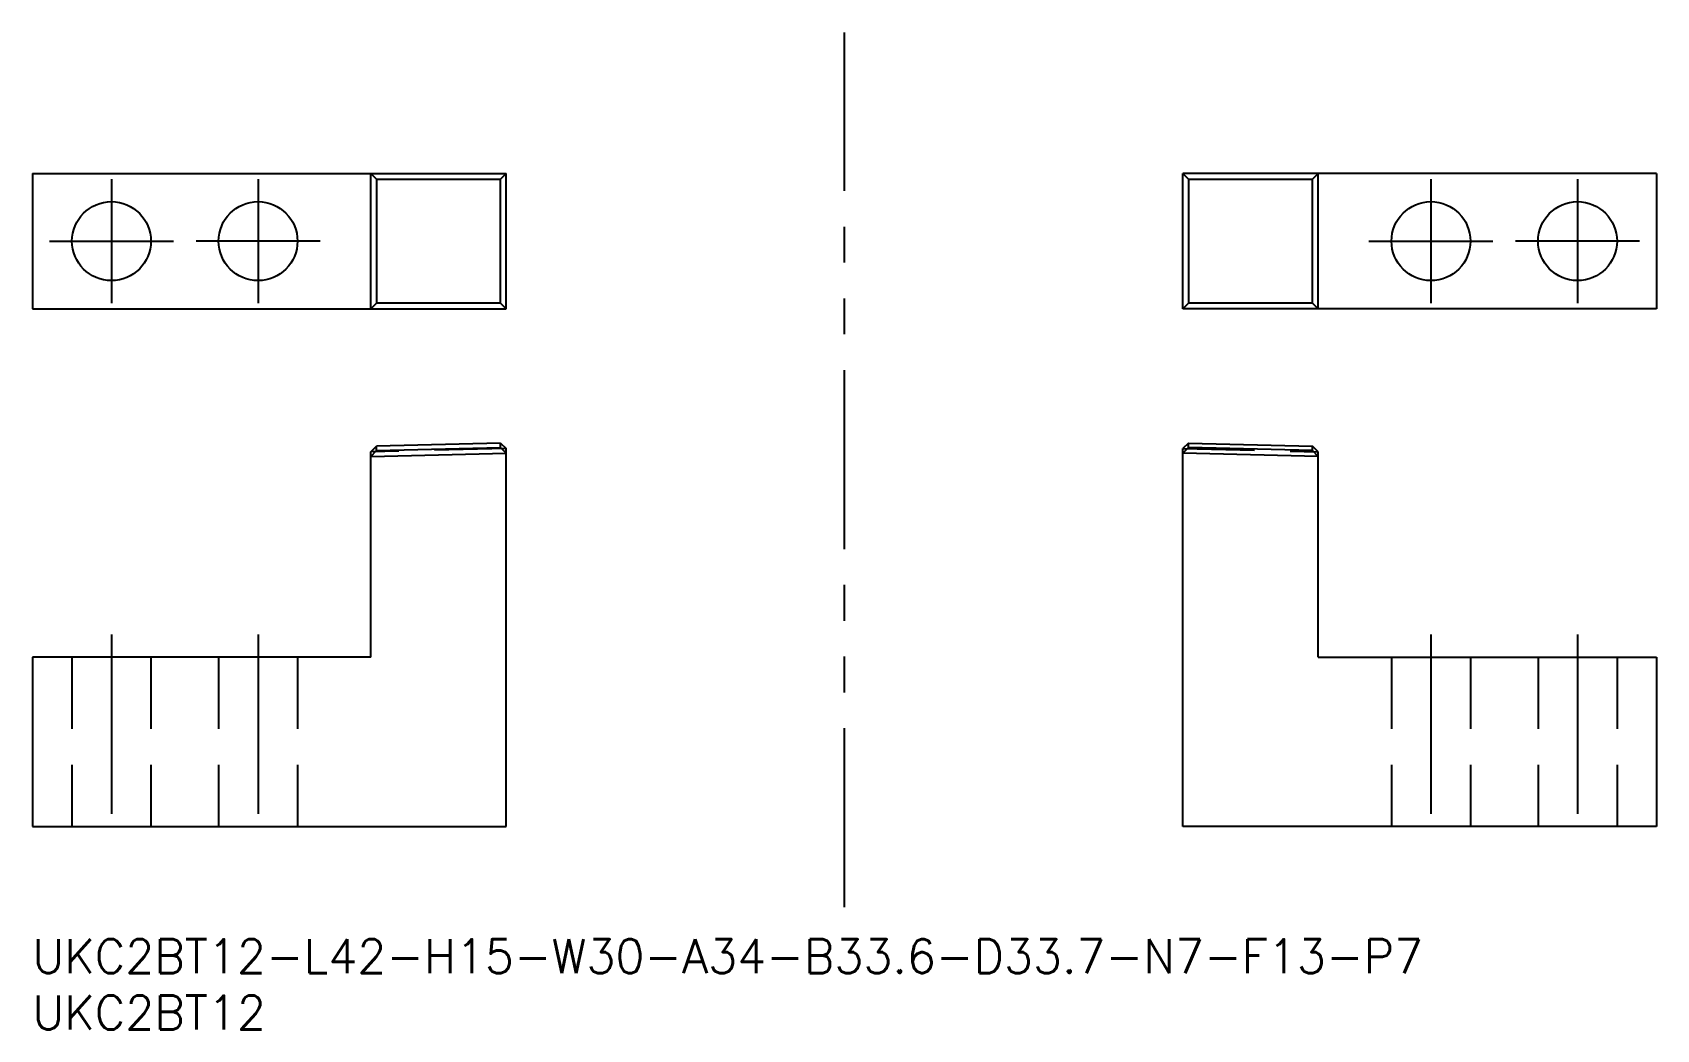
# Model space of a CAD drawing. Extents: x 0 to 144, y -8 to 80.
import ezdxf

# ---------------------------------------------------------------- set-up
doc = ezdxf.new("R2010")
doc.units = 0
doc.header["$LTSCALE"] = 0.5
for name, pattern in [('CENTER', [50.8, 31.75, -6.35, 6.35, -6.35]), ('DASHED', [19.05, 12.7, -6.35]), ('PHANTOM', [63.5, 31.75, -6.35, 6.35, -6.35, 6.35, -6.35])]:
    doc.linetypes.add(name, pattern=pattern)
for name, color, linetype in [('MSM_CENTER', 1, 'CENTER'), ('MSM_CONTINUOUS', 7, 'CONTINUOUS'), ('MSM_DASHED', 4, 'DASHED'), ('MSM_IMAGINARY', 6, 'PHANTOM'), ('MSM_PART_NUMBER', 7, 'CONTINUOUS')]:
    doc.layers.add(name, color=color, linetype=linetype)
doc.styles.get("Standard").update_dxf_attribs({"font": 'txt.shx', "height": 3, "bigfont": 'bigfont.shx'})

msp = doc.modelspace()

# ---------------------------------------------------------------- linework, layer by layer
at = {"layer": 'MSM_CENTER'}
for p, q in [((7, 67.38), (7, 56.38)), ((20, 67.38), (20, 56.38)), ((124, 67.38), (124, 56.38)), ((137, 67.38), (137, 56.38)), ((1.5, 61.88), (12.5, 61.88)), ((25.5, 61.88), (14.5, 61.88)), ((118.5, 61.88), (129.5, 61.88)), ((142.5, 61.88), (131.5, 61.88)), ((7, 27), (7, 8)), ((20, 27), (20, 8)), ((124, 27), (124, 8)), ((137, 27), (137, 8))]:
    msp.add_line(p, q, dxfattribs=at)
at = {"layer": 'MSM_CONTINUOUS'}
for p, q in [((0, 67.88), (42, 67.88)), ((0, 67.88), (0, 55.88)), ((30.5, 67.38), (30, 67.88)), ((30, 55.88), (30, 67.88)), ((42, 67.88), (41.5, 67.38)), ((42, 55.88), (42, 67.88)), ((144, 67.88), (102, 67.88)), ((102.5, 67.38), (102, 67.88)), ((102, 55.88), (102, 67.88)), ((114, 67.88), (113.5, 67.38)), ((114, 55.88), (114, 67.88)), ((144, 67.88), (144, 55.88)), ((30.5, 67.38), (41.5, 67.38)), ((30.5, 67.38), (30.5, 56.38)), ((41.5, 56.38), (41.5, 67.38)), ((102.5, 67.38), (113.5, 67.38)), ((102.5, 67.38), (102.5, 56.38)), ((113.5, 56.38), (113.5, 67.38)), ((30, 55.88), (30.5, 56.38)), ((41.5, 56.38), (30.5, 56.38)), ((42, 55.88), (41.5, 56.38)), ((102, 55.88), (102.5, 56.38)), ((113.5, 56.38), (102.5, 56.38)), ((114, 55.88), (113.5, 56.38)), ((0, 55.88), (42, 55.88)), ((144, 55.88), (102, 55.88)), ((30, 43.2), (30.5, 43.7)), ((30, 42.8), (30.5, 43.33)), ((41.5, 43.97), (30.5, 43.7)), ((30.5, 43.33), (30.5, 43.7)), ((30.5, 43.33), (41.5, 43.6)), ((41.5, 43.6), (41.5, 43.97)), ((41.5, 43.97), (42, 43.5)), ((42, 43.1), (41.5, 43.6)), ((42, 10), (42, 43.5)), ((102.5, 43.97), (102, 43.5)), ((102, 43.1), (102.5, 43.6)), ((102, 10), (102, 43.5)), ((102.5, 43.97), (113.5, 43.7)), ((102.5, 43.6), (102.5, 43.97)), ((113.5, 43.33), (102.5, 43.6)), ((114, 43.2), (113.5, 43.7)), ((113.5, 43.33), (113.5, 43.7)), ((114, 42.8), (113.5, 43.33)), ((30, 25), (30, 43.2)), ((30, 42.8), (42, 43.1)), ((114, 42.8), (102, 43.1)), ((114, 25), (114, 43.2)), ((30, 25), (0, 25)), ((0, 25), (0, 10)), ((114, 25), (144, 25)), ((144, 25), (144, 10)), ((0, 10), (42, 10)), ((144, 10), (102, 10))]:
    msp.add_line(p, q, dxfattribs=at)
for centre in [(7, 61.88), (20, 61.88), (124, 61.88), (137, 61.88)]:
    msp.add_circle(centre, 3.5, dxfattribs=at)
at = {"layer": 'MSM_DASHED'}
for p, q in [((42, 43.5), (30, 43.2)), ((102, 43.5), (114, 43.2)), ((3.5, 25), (3.5, 10)), ((10.5, 25), (10.5, 10)), ((16.5, 25), (16.5, 10)), ((23.5, 25), (23.5, 10)), ((120.5, 25), (120.5, 10)), ((127.5, 25), (127.5, 10)), ((133.5, 25), (133.5, 10)), ((140.5, 25), (140.5, 10))]:
    msp.add_line(p, q, dxfattribs=at)
at = {"layer": 'MSM_IMAGINARY'}
msp.add_line((72, 2.83), (72, 80.37), dxfattribs=at)

# ---------------------------------------------------------------- texts
at = {"layer": 'MSM_PART_NUMBER'}
for s, p in [('UKC2BT12-L42-H15-W30-A34-B33.6-D33.7-N7-F13-P7', (0, -3)), ('UKC2BT12', (0, -8))]:
    msp.add_text(s, height=3, dxfattribs=at).set_placement(p)

doc.saveas('drawing.dxf')
